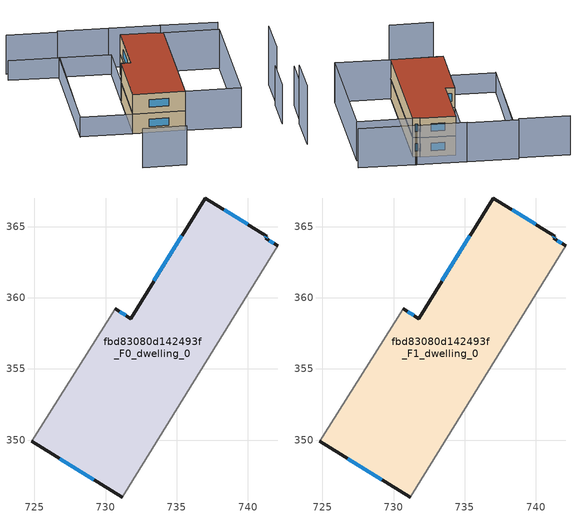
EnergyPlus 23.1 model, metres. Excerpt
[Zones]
fbd83080d142493f_F0_dwelling_0
 floor ground (EU_floor_Construction): 741.34,364.34 741.25,364.19 742.1,363.66 731.16,346 724.82,349.9 730.67,359.24 731.78,358.54 737,367.02 z0
 wall outside (EU_wall_Construction): 724.82,349.9 731.16,346 / 742.1,363.66 741.25,364.19 741.34,364.34 737,367.02 731.78,358.54 730.67,359.24 z0:3
 wall adiabatic (EU_wall_Construction): 731.16,346 742.1,363.66 / 730.67,359.24 724.82,349.9 z0:3
 window (EU_Window_Construction): 726.79,348.68 729.18,347.21 / 731.43,358.76 731.02,359.02 / 735.37,364.38 733.4,361.18 / 739.99,365.18 738.35,366.18 / 741.28,364.23 741.31,364.29 / 741.84,363.83 741.51,364.02 z0.93:2.07
fbd83080d142493f_F1_dwelling_0
 floor to fbd83080d142493f_F0_dwelling_0 (EU_floor_Construction): 741.34,364.34 741.25,364.19 742.1,363.66 731.16,346 724.82,349.9 730.67,359.24 731.78,358.54 737,367.02 z3
 wall outside (EU_wall_Construction): 724.82,349.9 731.16,346 / 742.1,363.66 741.25,364.19 741.34,364.34 737,367.02 731.78,358.54 730.67,359.24 z3:6
 wall adiabatic (EU_wall_Construction): 731.16,346 742.1,363.66 / 730.67,359.24 724.82,349.9 z3:6
 window (EU_Window_Construction): 726.79,348.68 729.18,347.21 / 731.43,358.76 731.02,359.02 / 735.37,364.38 733.4,361.18 / 739.99,365.18 738.35,366.18 / 741.28,364.23 741.31,364.29 / 741.84,363.83 741.51,364.02 z3.93:5.07
 roof outside (EU_roof_Construction): 731.16,346 742.1,363.66 741.25,364.19 741.34,364.34 737,367.02 731.78,358.54 730.67,359.24 724.82,349.9 z6
shading: 718.12,339.88 723.53,336.7 / 743.1,339 746.59,344.56 / 750.33,361.49 743.29,365.95 / 743.45,365.84 737.24,369.7 / 737.3,369.84 731.07,373.72 / 730.86,373.38 724.65,377.25 / 731.16,346 742.11,363.68 / 742.11,363.68 748.9,359.48 / 748.9,359.48 737.94,341.79 / 737.94,341.79 731.16,346 z0:6; 746.63,344.35 750.48,350.57 z0:9; 723.54,375.43 729.7,371.51 / 729.7,371.51 718.39,353.73 / 735.94,367.64 724.78,349.85 / 724.78,349.85 718.45,353.82 / 718.45,353.82 729.6,371.61 / 729.6,371.61 735.94,367.64 z0:3
[Building]
EU S2 Campaign: North Axis=0; Terrain=City; Solar Distribution=FullExterior
[Site:Location]
Montreal-Trudeau.Intl.AP: Latitude=45.4667; Longitude=-73.75; Time Zone=-5; Elevation=36
[SizingPeriod:WeatherFileDays]
AnnualSizingPeriod: Begin Month=1; Begin Day of Month=1; End Month=12; End Day of Month=31; Day of Week for Start Day=Monday; Use Weather File Daylight Saving Period=No; Use Weather File Rain and Snow Indicators=No
[MATERIAL]
EU_InternalMass_Material: Roughness=MediumRough; Thickness=0.1; Conductivity=1; Density=1800; Specific Heat=900; Thermal Absorptance=0.9; Solar Absorptance=0.7; Visible Absorptance=0.7
[MATERIAL:NOMASS] Roughness=MediumRough; Thermal Absorptance=0.9; Solar Absorptance=0.7; Visible Absorptance=0.7
Name | Thermal Resistance
EU_wall_NoMass; EU_floor_NoMass | 1.36485
EU_roof_NoMass | 2.55992
[WINDOWMATERIAL:SIMPLEGLAZINGSYSTEM]
EU_Window_SimpleGlazing: UFactor=3.92339; Solar Heat Gain Coefficient=0.8; Visible Transmittance=0.8
[CONSTRUCTION]
EU_wall_Construction: EU_wall_NoMass
EU_roof_Construction: EU_roof_NoMass
EU_floor_Construction: EU_floor_NoMass
EU_Window_Construction: EU_Window_SimpleGlazing
EU_InternalMass_Construction: EU_InternalMass_Material
[ZONE] Type=1; Multiplier=1; Ceiling Height=autocalculate; Volume=426.398; Floor Area=autocalculate; Part of Total Floor Area=Yes
fbd83080d142493f_F0_dwelling_0; fbd83080d142493f_F1_dwelling_0
[INTERNALMASS] Construction=EU_InternalMass_Construction; Surface Area=142.133
Name | Zone or ZoneList
fbd83080d142493f_F0_dwelling_0_EU_InternalMass | fbd83080d142493f_F0_dwelling_0
fbd83080d142493f_F1_dwelling_0_EU_InternalMass | fbd83080d142493f_F1_dwelling_0
[OTHEREQUIPMENT] Fuel Type=Electricity; Design Level Calculation Method=Watts/Area; Power per Zone Floor Area=1; Fraction Latent=0; Fraction Radiant=0; Fraction Lost=0; Carbon Dioxide Generation Rate=0; EndUse Subcategory=EU_Step8_InternalGains
Name | Zone or ZoneList or Space or SpaceList | Schedule
EU_Step8_InternalGain_fbd83080d142493f_F0_dwelling_0_f000 | fbd83080d142493f_F0_dwelling_0 | EU_Step8_GainSchedule_fbd83080d142493f_F0_dwelling_0_f000
EU_Step8_InternalGain_fbd83080d142493f_F1_dwelling_0_f000 | fbd83080d142493f_F1_dwelling_0 | EU_Step8_GainSchedule_fbd83080d142493f_F1_dwelling_0_f000
[ZONEVENTILATION:DESIGNFLOWRATE] Schedule=EU_AlwaysOn; Design Flow Rate Calculation Method=AirChanges/Hour; Air Changes per Hour=0.860309; Ventilation Type=Natural; Fan Pressure Rise=0; Fan Total Efficiency=1; Constant Term Coefficient=1; Temperature Term Coefficient=0; Velocity Term Coefficient=0; Velocity Squared Term Coefficient=0; Minimum Indoor Temperature=-100; Maximum Indoor Temperature=100; Delta Temperature=-100; Minimum Outdoor Temperature=-100; Maximum Outdoor Temperature=100; Maximum Wind Speed=40
Name | Zone or ZoneList or Space or SpaceList
EU_ConstantAir_fbd83080d142493f_F0_dwelling_0 | fbd83080d142493f_F0_dwelling_0
EU_ConstantAir_fbd83080d142493f_F1_dwelling_0 | fbd83080d142493f_F1_dwelling_0
[HVACTEMPLATE:THERMOSTAT] Constant Heating Setpoint=20; Constant Cooling Setpoint=50
EU_HeatOnly_fbd83080d142493f_F0_dwelling_0; EU_HeatOnly_fbd83080d142493f_F1_dwelling_0
[HVACTEMPLATE:ZONE:IDEALLOADSAIRSYSTEM] System Availability Schedule=EU_AlwaysOn; Maximum Heating Supply Air Temperature=50; Minimum Cooling Supply Air Temperature=13; Maximum Heating Supply Air Humidity Ratio=0.0156; Minimum Cooling Supply Air Humidity Ratio=0.0077; Heating Limit=NoLimit; Cooling Limit=NoLimit; Heating Availability Schedule=EU_AlwaysOn; Cooling Availability Schedule=EU_CoolingOff; Dehumidification Control Type=ConstantSensibleHeatRatio; Cooling Sensible Heat Ratio=0.7; Dehumidification Setpoint=60; Humidification Control Type=None; Humidification Setpoint=30; Outdoor Air Method=None; Outdoor Air Flow Rate per Person=0.00944; Outdoor Air Flow Rate per Zone Floor Area=0; Outdoor Air Flow Rate per Zone=0; Demand Controlled Ventilation Type=None; Outdoor Air Economizer Type=NoEconomizer; Heat Recovery Type=None; Sensible Heat Recovery Effectiveness=0.7; Latent Heat Recovery Effectiveness=0.65
Name | Template Thermostat
fbd83080d142493f_F0_dwelling_0 | EU_HeatOnly_fbd83080d142493f_F0_dwelling_0
fbd83080d142493f_F1_dwelling_0 | EU_HeatOnly_fbd83080d142493f_F1_dwelling_0
[SIZING:ZONE] Zone Cooling Design Supply Air Temperature Input Method=SupplyAirTemperature; Zone Cooling Design Supply Air Temperature=13; Zone Heating Design Supply Air Temperature Input Method=SupplyAirTemperature; Zone Heating Design Supply Air Temperature=50; Zone Cooling Design Supply Air Humidity Ratio=0.008; Zone Heating Design Supply Air Humidity Ratio=0.008; Cooling Design Air Flow Method=DesignDay; Cooling Design Air Flow Rate=0; Cooling Minimum Air Flow per Zone Floor Area=0.000762; Cooling Minimum Air Flow=0; Cooling Minimum Air Flow Fraction=0.2; Heating Design Air Flow Method=DesignDay; Heating Design Air Flow Rate=0; Heating Maximum Air Flow per Zone Floor Area=0.002032; Heating Maximum Air Flow=0.141576; Heating Maximum Air Flow Fraction=0.3; Account for Dedicated Outdoor Air System=No; Dedicated Outdoor Air System Control Strategy=NeutralSupplyAir; Dedicated Outdoor Air Low Setpoint Temperature for Design=autosize; Dedicated Outdoor Air High Setpoint Temperature for Design=autosize; Zone Load Sizing Method=Sensible Load Only No Latent Load; Zone Latent Cooling Design Supply Air Humidity Ratio Input Method=HumidityRatioDifference; Zone Cooling Design Supply Air Humidity Ratio Difference=0.005; Zone Latent Heating Design Supply Air Humidity Ratio Input Method=HumidityRatioDifference; Zone Humidification Design Supply Air Humidity Ratio Difference=0.005
fbd83080d142493f_F0_dwelling_0; fbd83080d142493f_F1_dwelling_0
[SCHEDULE:CONSTANT]
Name | Hourly Value
EU_AlwaysOn | 1
EU_CoolingOff | 0
[SCHEDULE:FILE] Column Number=1; Rows to Skip at Top=0; Number of Hours of Data=8760; Column Separator=Comma; Interpolate to Timestep=No; Minutes per Item=60; Adjust Schedule for Daylight Savings=Yes
Name | File
EU_Step8_GainSchedule_fbd83080d142493f_F0_dwelling_0_f000 | ../../schedules/fbd83080d142493f/fbd83080d142493f_F0_dwelling_0_f000_gain.csv
EU_Step8_GainSchedule_fbd83080d142493f_F1_dwelling_0_f000 | ../../schedules/fbd83080d142493f/fbd83080d142493f_F1_dwelling_0_f000_gain.csv
